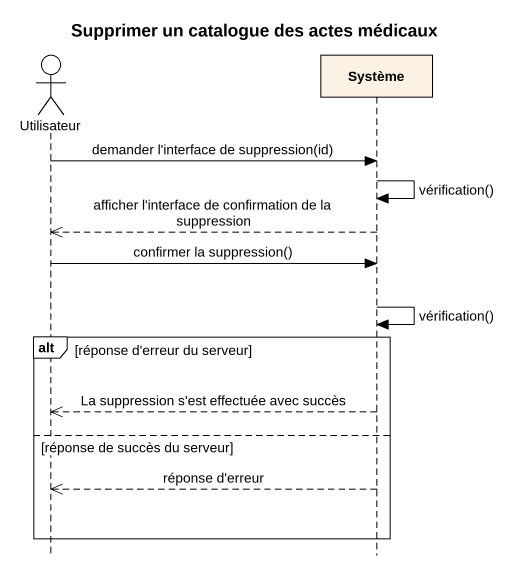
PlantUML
@startuml
title Supprimer un catalogue des actes médicaux
hide footbox
actor Utilisateur
participant Système

Utilisateur -> Système : demander l'interface de suppression(id)
Système -> Système : vérification()
Système -->> Utilisateur : afficher l'interface de confirmation de la suppression
Utilisateur -> Système : confirmer la suppression()
Système -> Système : vérification()
alt réponse d'erreur du serveur
  Système -->> Utilisateur : La suppression s'est effectuée avec succès
else réponse de succès du serveur
  Système -->> Utilisateur : réponse d'erreur
end
@enduml
